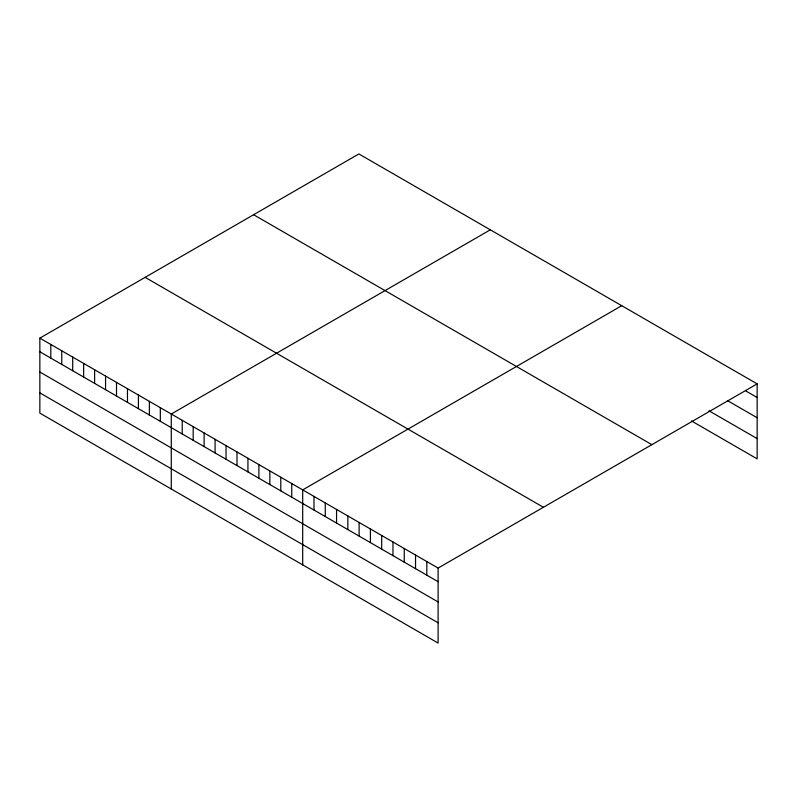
<?xml version="1.0" encoding="UTF-8"?>
<svg xmlns="http://www.w3.org/2000/svg" width="797" height="797" viewBox="0 0 797 797"><rect width="100%" height="100%" fill="white"/><g stroke="black" fill="none" stroke-linecap="round" stroke-linejoin="round"><path stroke-width="1.2" d="M39.85 338.137L438.111 568.072L438.111 643.059L39.85 413.125L39.85 338.137L358.889 153.941L757.15 383.875L757.15 458.863L691.497 420.955M490.314 229.815L171.275 414.012L171.275 489.009M621.74 305.699L302.701 489.896L302.701 564.884M438.111 568.072L757.15 383.875M745.862 390.988L757.15 397.504M727.402 400.572L757.15 417.748M708.941 410.774L757.15 438.609M253.605 214.722L651.866 444.656M145.134 277.356L543.395 507.281M39.85 351.766L438.111 581.7M39.85 372.02L438.111 601.944M39.85 392.881L438.111 622.806M426.823 561.556L426.823 575.185M415.536 555.041L415.536 568.669M404.258 548.525L404.258 562.154M392.971 542.01L392.971 555.639M381.683 535.494L381.683 549.123M370.406 528.979L370.406 542.608M359.118 522.463L359.118 536.092M347.841 515.948L347.841 529.577M336.553 509.432L336.553 523.061M325.266 502.917L325.266 516.546M313.988 496.411L313.988 510.03M291.752 483.57L291.752 497.198M280.793 477.244L280.793 490.872M269.844 470.927L269.844 484.546M258.895 464.601L258.895 478.23M247.937 458.275L247.937 471.904M236.988 451.949L236.988 465.578M226.039 445.633L226.039 459.261M215.08 439.306L215.08 452.935M204.132 432.98L204.132 446.609M193.183 426.664L193.183 440.293M182.224 420.338L182.224 433.966M160.327 407.695L160.327 421.324M149.368 401.369L149.368 414.998M138.419 395.043L138.419 408.672M127.47 388.717L127.47 402.346M116.511 382.401L116.511 396.029M105.563 376.074L105.563 389.703M94.614 369.748L94.614 383.377M83.655 363.432L83.655 377.061M72.706 357.106L72.706 370.735M61.758 350.78L61.758 364.408M50.799 344.463L50.799 358.092"/></g></svg>
